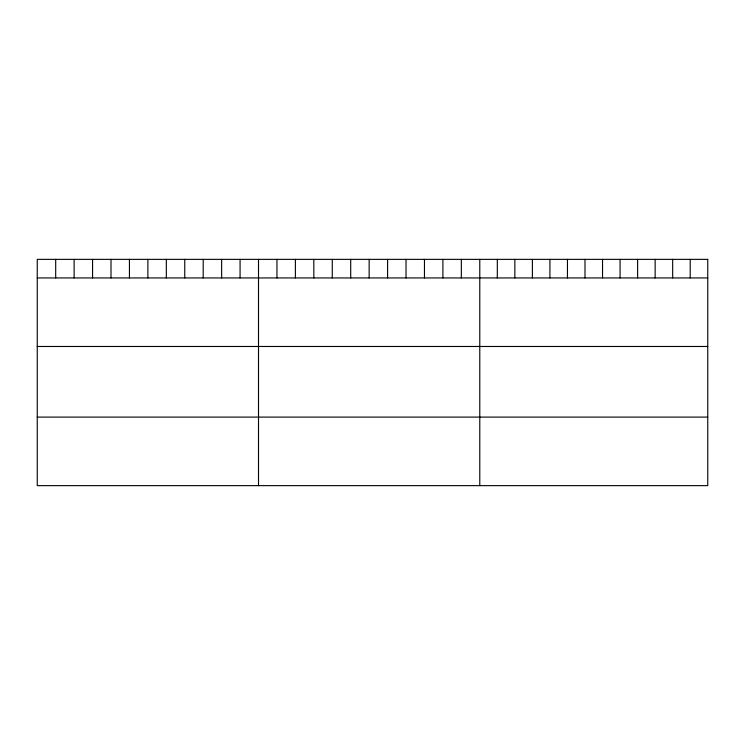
<?xml version="1.0" encoding="UTF-8"?>
<svg xmlns="http://www.w3.org/2000/svg" width="745" height="745" viewBox="0 0 745 745"><rect width="100%" height="100%" fill="white"/><g stroke="black" fill="none" stroke-linecap="round" stroke-linejoin="round"><path stroke-width="1.12" d="M37.25 277.941L707.75 277.941M37.25 346.481L707.75 346.481M37.25 417.098L707.75 417.098M690.215 259.362L690.215 277.941M672.679 259.362L672.679 277.941M655.144 259.362L655.144 277.941M637.608 259.362L637.608 277.941M620.073 259.362L620.073 277.941M602.537 259.362L602.537 277.941M584.993 259.362L584.993 277.941M567.457 259.362L567.457 277.941M549.922 259.362L549.922 277.941M532.386 259.362L532.386 277.941M514.851 259.362L514.851 277.941M497.315 259.362L497.315 277.941M479.78 259.362L479.78 485.638M461.341 259.362L461.341 277.941M442.903 259.362L442.903 277.941M424.464 259.362L424.464 277.941M406.025 259.362L406.025 277.941M387.586 259.362L387.586 277.941M369.147 259.362L369.147 277.941M350.709 259.362L350.709 277.941M332.27 259.362L332.27 277.941M313.831 259.362L313.831 277.941M295.392 259.362L295.392 277.941M276.954 259.362L276.954 277.941M258.515 259.362L258.515 485.638M240.076 259.362L240.076 277.941M221.638 259.362L221.638 277.941M203.199 259.362L203.199 277.941M184.76 259.362L184.76 277.941M166.321 259.362L166.321 277.941M147.883 259.362L147.883 277.941M129.444 259.362L129.444 277.941M111.005 259.362L111.005 277.941M92.566 259.362L92.566 277.941M74.127 259.362L74.127 277.941M55.689 259.362L55.689 277.941M707.75 259.362L37.25 259.362L37.25 485.638L707.75 485.638L707.75 259.362"/></g></svg>
